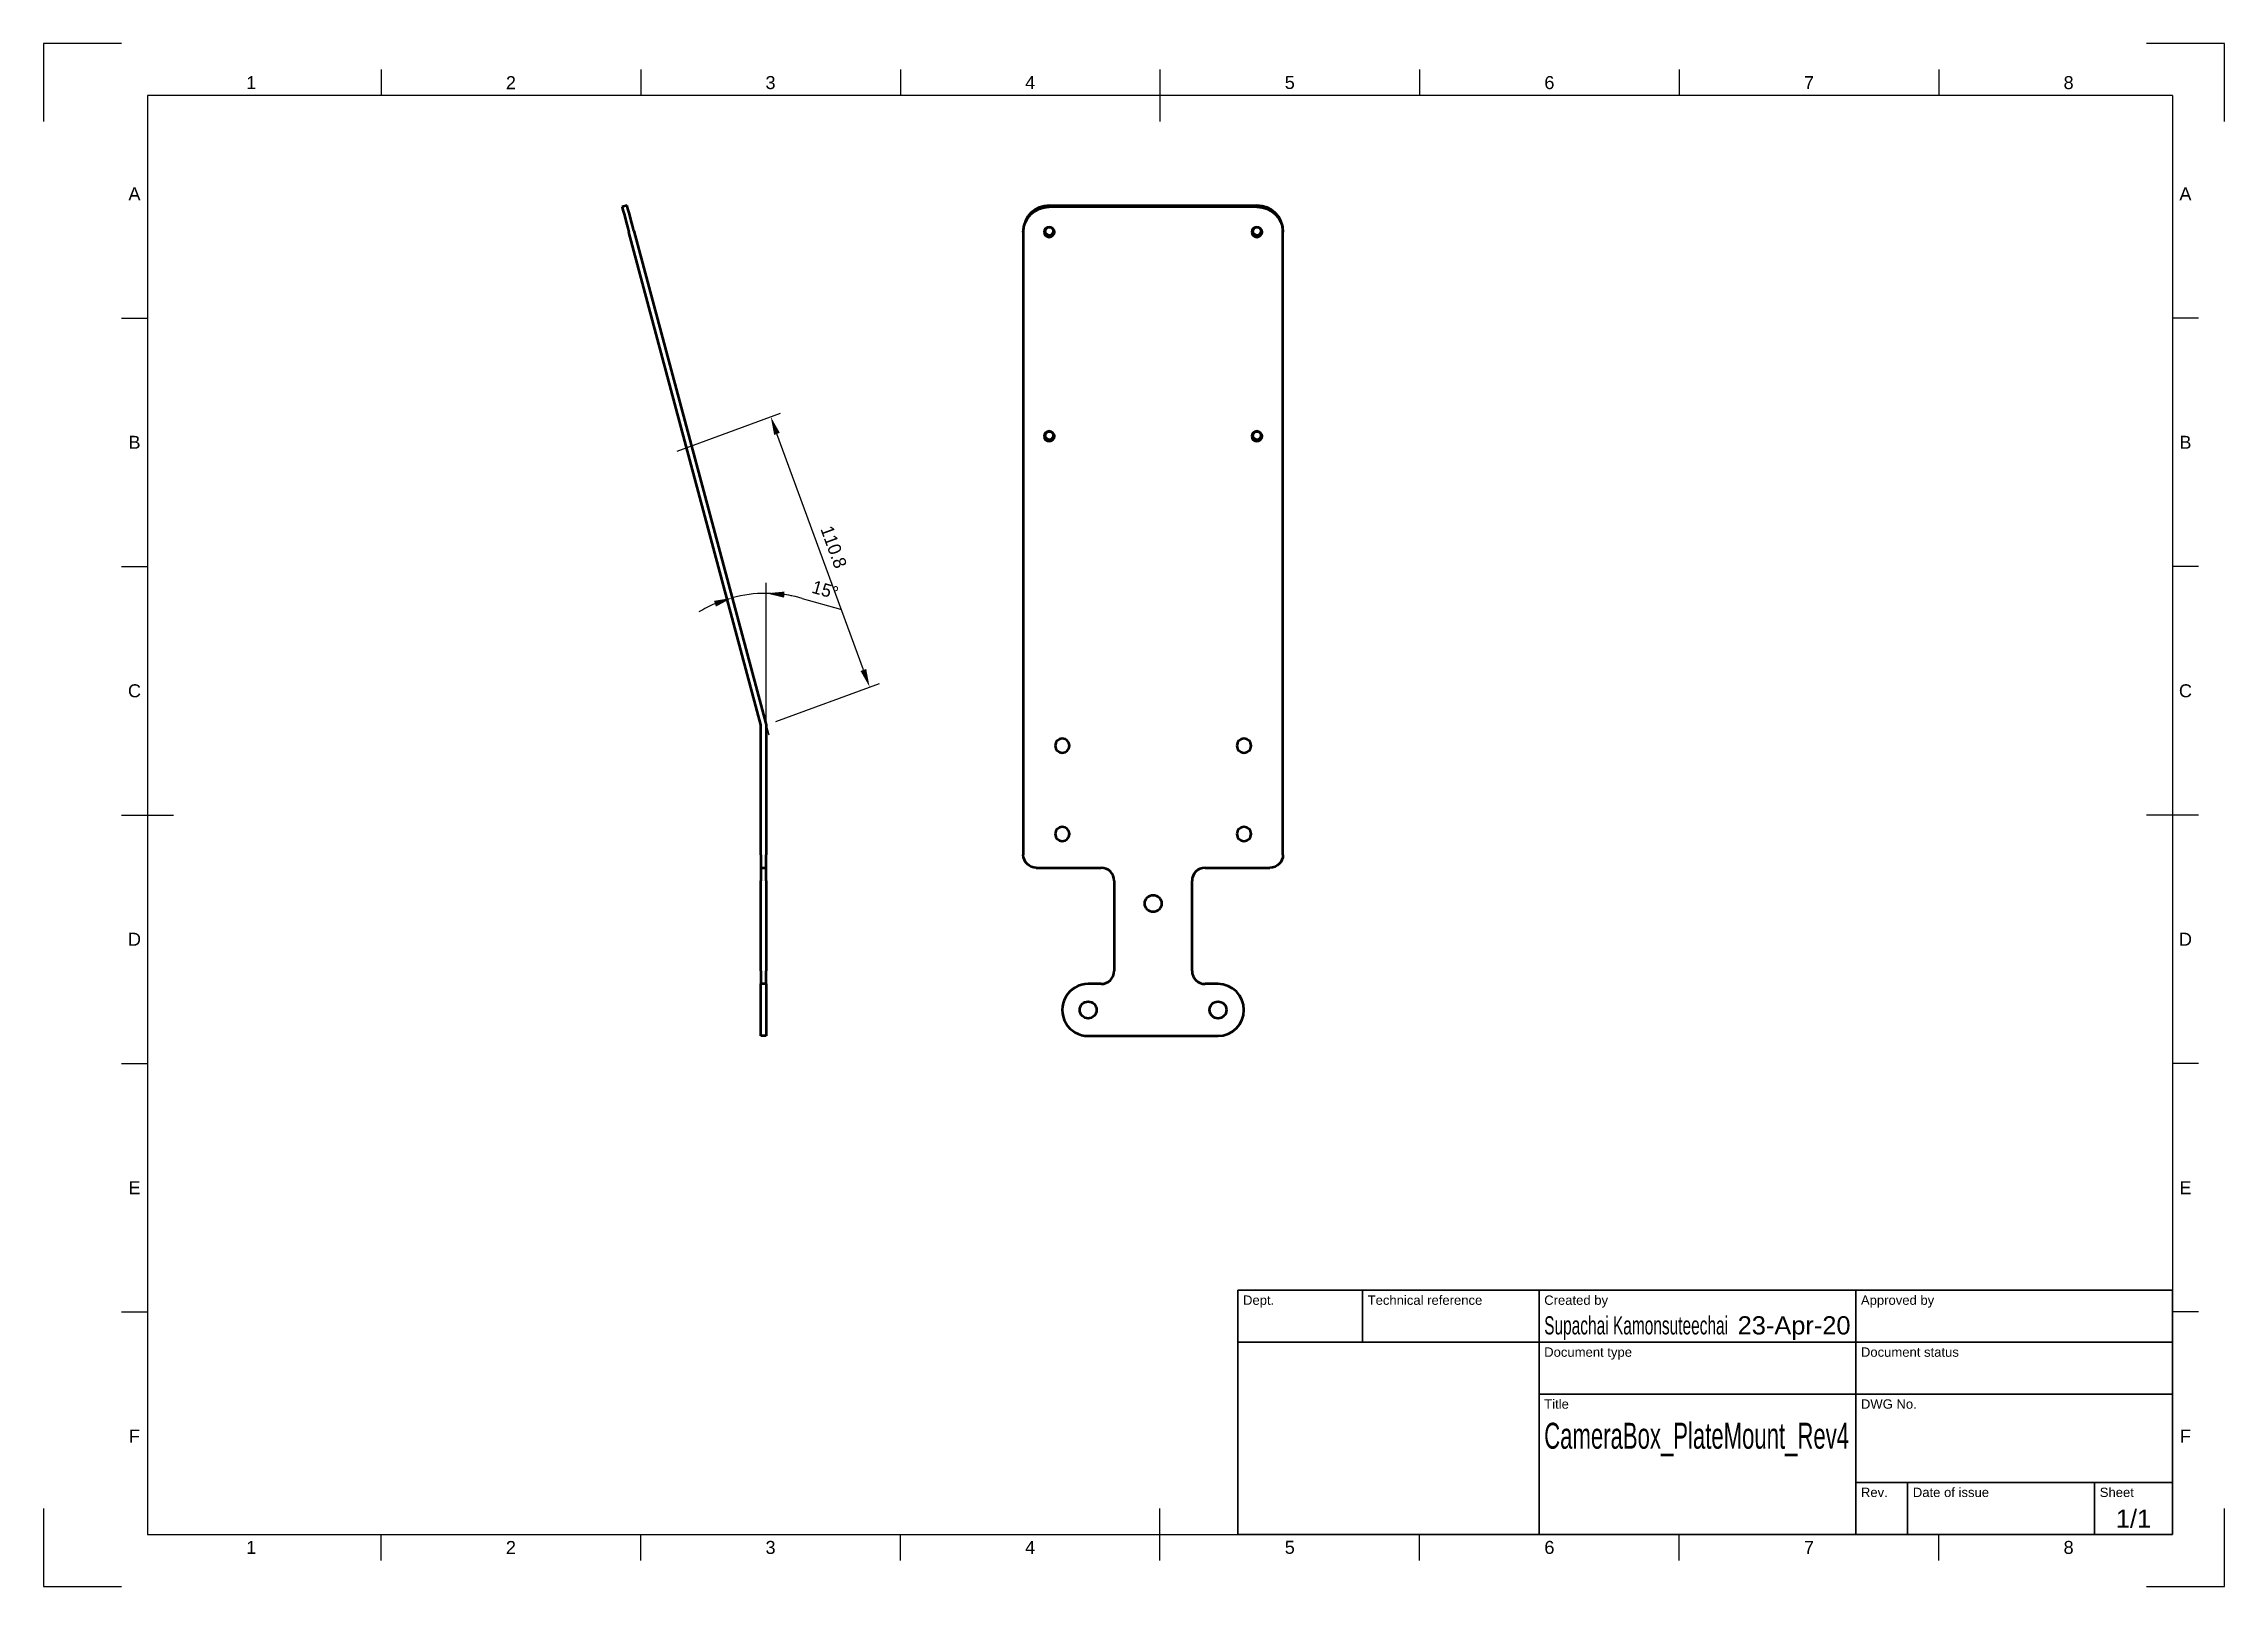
# Model space of a CAD drawing. Header units: millimetres. Extents: x 0 to 420, y 0 to 297.
import ezdxf
from ezdxf.enums import TextEntityAlignment as Align

# ---------------------------------------------------------------- set-up
doc = ezdxf.new("R2010")
doc.units = ezdxf.units.MM
doc.header["$LTSCALE"] = 0.75
for name, color, linetype, lineweight in [('Border', 7, 'Continuous', 25), ('Dimensions', 7, 'Continuous', 25), ('TitleBlock', 7, 'Continuous', 35), ('Visible', 7, 'Continuous', 50)]:
    doc.layers.add(name, color=color, linetype=linetype, lineweight=lineweight)
doc.styles.add('FusionTitle', font='')
doc.styles.get("Standard").update_dxf_attribs({"font": 'Cordia New.ttf'})
doc.styles.get('FusionTitle').set_extended_font_data('Arial Unicode MS')
doc.dimstyles.new('ISO-25', dxfattribs={"dimtxt": 2.5, "dimasz": 3.5, "dimexe": 2, "dimexo": 2, "dimgap": 1.5, "dimtad": 1, "dimdec": 3, "dimdsep": 46, "dimtxsty": 'Standard', "dimcen": 0, "dimclrd": 256, "dimclre": 256, "dimclrt": 256, "dimazin": 2, "dimtp": 0.1, "dimtm": 0.1, "dimtfac": 0.714, "dimtdec": 3, "dimtmove": 0, "dimatfit": 3, "dimfxl": 1, "dimarcsym": 0})

# ---------------------------------------------------------------- blocks, each defined once
blk = doc.blocks.new('ISO_A3_SHEET')
at = {"layer": 'Border'}
for p, q in [((15, 297), (0, 297)), ((0, 297), (0, 282)), ((420, 297), (405, 297)), ((420, 282), (420, 297)), ((65, 292), (65, 287)), ((115, 292), (115, 287)), ((165, 292), (165, 287)), ((215, 292), (215, 282)), ((265, 292), (265, 287)), ((315, 292), (315, 287)), ((365, 292), (365, 287)), ((410, 287), (20, 287)), ((20, 287), (20, 10)), ((410, 287), (410, 10)), ((15, 244.16666), (20, 244.16666)), ((415, 244.16666), (410, 244.16666)), ((15, 196.33333), (20, 196.33333)), ((415, 196.33333), (410, 196.33333)), ((15, 148.5), (25, 148.5)), ((415, 148.5), (405, 148.5)), ((15, 100.66667), (20, 100.66667)), ((415, 100.66667), (410, 100.66667)), ((15, 52.83334), (20, 52.83334)), ((415, 52.83334), (410, 52.83334)), ((0, 15), (0, 0)), ((215, 5), (215, 15)), ((420, 0), (420, 15)), ((20, 10), (410, 10)), ((65, 5), (65, 10)), ((115, 5), (115, 10)), ((165, 5), (165, 10)), ((265, 5), (265, 10)), ((315, 5), (315, 10)), ((365, 5), (365, 10)), ((0, 0), (15, 0)), ((405, 0), (420, 0))]:
    blk.add_line(p, q, dxfattribs=at)
at = {"layer": 'Border', "style": 'FusionTitle'}
for s, p in [('1', (40, 289.5)), ('2', (90, 289.5)), ('3', (140, 289.5)), ('4', (190, 289.5)), ('5', (240, 289.5)), ('6', (290, 289.5)), ('7', (340, 289.5)), ('8', (390, 289.5)), ('A', (17.5, 268.08333)), ('A', (412.5, 268.08333)), ('B', (17.5, 220.25)), ('B', (412.5, 220.25)), ('C', (17.5, 172.41667)), ('C', (412.5, 172.41667)), ('D', (17.5, 124.58334)), ('D', (412.5, 124.58334)), ('E', (17.5, 76.75001)), ('E', (412.5, 76.75001)), ('F', (17.5, 28.91668)), ('F', (412.5, 28.91668)), ('1', (40, 7.5)), ('2', (90, 7.5)), ('3', (140, 7.5)), ('4', (190, 7.5)), ('5', (240, 7.5)), ('6', (290, 7.5)), ('7', (340, 7.5)), ('8', (390, 7.5))]:
    blk.add_text(s, height=2.5, dxfattribs=at).set_placement(p, align=Align.MIDDLE)
blk = doc.blocks.new('ISO_TITLEBLOCK')
at = {"layer": 'TitleBlock'}
for p, q in [((0, 47), (-180, 47)), ((-180, 47), (-180, 0)), ((-156, 37), (-156, 47)), ((-122, 0), (-122, 47)), ((-61, 0), (-61, 47)), ((0, 0), (0, 47)), ((-180, 37), (0, 37)), ((-122, 27), (0, 27)), ((-61, 10), (0, 10)), ((-51, 0), (-51, 10)), ((-15, 0), (-15, 10)), ((-180, 0), (0, 0))]:
    blk.add_line(p, q, dxfattribs=at)
at = {"layer": 'TitleBlock', "style": 'FusionTitle'}
for s, p in [('Dept.', (-179, 46)), ('Technical reference', (-155, 46)), ('Created by', (-121, 46)), ('Approved by', (-60, 46)), ('Document type', (-121, 36)), ('Document status', (-60, 36)), ('Title', (-121, 26)), ('DWG No.', (-60, 26)), ('Rev.', (-60, 9)), ('Date of issue', (-50, 9)), ('Sheet', (-14, 9))]:
    blk.add_text(s, height=1.8, dxfattribs=at).set_placement(p, align=Align.TOP_LEFT)
for tag, p, height in [('DEPT', (-179, 38.5), 3.5), ('TECHNICAL_REFERENCE', (-155, 38.5), 3.5), ('CREATED_BY', (-121, 38.5), 3.5), ('APPROVED_BY', (-60, 38.5), 3.5), ('DOCUMENT_TYPE', (-121, 28.5), 3.5), ('DOCUMENT_STATUS', (-60, 28.5), 3.5), ('TITLE_1', (-121, 16.5), 5), ('TITLE_2', (-121, 9), 5), ('TITLE_3', (-121, 1.5), 5), ('DATE_OF_ISSUE', (-50, 1.5), 3.5)]:
    blk.add_attdef(tag, p, '', height=height, dxfattribs=at)
for tag, p in [('CREATED_DATE', (-62, 38.5)), ('APPROVED_DATE', (-1, 38.5))]:
    blk.add_attdef(tag, text='', height=3.5, dxfattribs=at).set_placement(p, align=Align.RIGHT)
for tag, height, p in [('DRAWING_NUMBER', 5, (-30.5, 16.6)), ('REV', 3.5, (-56, 3.1)), ('SHEET', 3.5, (-7.5, 3.1))]:
    blk.add_attdef(tag, text='', height=height, dxfattribs=at).set_placement(p, align=Align.MIDDLE)
blk = doc.blocks.new('*U3')
at = {"layer": 'Dimensions', "color": 0, "ltscale": 0.75, "transparency": 16777216}
for p, q in [((-0.068148, 0.254333), (0.517638, -1.931852)), ((0, -0.263305), (0, 2))]:
    blk.add_line(p, q, dxfattribs=at)
blk = doc.blocks.new('*D6')
at = {"layer": 'Defpoints', "color": 0, "transparency": 16777216}
for p in [(140.040108, 225.156276), (120.119495, 217.864555), (139.161527, 165.842689)]:
    blk.add_point(p, dxfattribs=at)
at = {"layer": 'Dimensions', "lineweight": -2, "transparency": 16777216}
for p, q in [((121.997629, 218.552025), (141.918241, 225.843746)), ((157.879067, 176.421144), (141.24318, 221.869543)), ((141.039661, 166.530159), (160.960273, 173.82188))]:
    blk.add_line(p, q, dxfattribs=at)
at = {"layer": 'Dimensions', "transparency": 16777216}
for points in [[(141.790969, 222.070055), (140.695391, 221.669031), (140.040108, 225.156276)], [(158.426856, 176.621656), (157.331278, 176.220631), (159.08214, 173.13441)]]:
    blk.add_solid(points, dxfattribs=at)
at = {"layer": 'Dimensions', "transparency": 16777216, "insert": (152.163722, 200.097996), "char_height": 2.5, "attachment_point": 5, "rotation": 290.10458849}
blk.add_mtext('110.8', dxfattribs=at)
blk = doc.blocks.new('*D7')
at = {"layer": 'Defpoints', "color": 0, "transparency": 16777216}
for p in [(113.666688, 260.990726), (134.763417, 190.785612), (139.093379, 166.097022), (139.161527, 165.579384), (139.161527, 140.842689)]:
    blk.add_point(p, dxfattribs=at)
at = {"layer": 'Dimensions', "lineweight": -2, "transparency": 16777216}
for p, q in [((139.161527, 167.842689), (139.161527, 193.170397)), ((146.094369, 190.203077), (153.455879, 188.108029))]:
    blk.add_line(p, q, dxfattribs=at)
for start, end in [(112.923936, 120.847872), (90, 105), (74.113919, 90), (74.152128, 82.076064)]:
    blk.add_arc((139.161527, 165.842689), 25.327708, start, end, dxfattribs=at)
at = {"layer": 'Dimensions', "transparency": 16777216}
for points in [[(129.106615, 189.721763), (129.485712, 188.618406), (132.606234, 190.307376)], [(142.612858, 190.346628), (142.693468, 191.510506), (139.161527, 191.170397)]]:
    blk.add_solid(points, dxfattribs=at)
at = {"layer": 'Dimensions', "transparency": 16777216, "insert": (150.533747, 191.821177), "char_height": 2.5, "attachment_point": 5, "rotation": 344.11389803}
blk.add_mtext('15°', dxfattribs=at)

msp = doc.modelspace()

# ---------------------------------------------------------------- linework, layer by layer
at = {"layer": 'Visible', "extrusion": (-1, -2e-16, 0)}
for p, q in [((112.372593, 265.820355, 20), (111.406667, 265.561536, 20)), ((138.127453, 165.838203, 25), (112.700762, 260.731907, 25)), ((113.666688, 260.990726, 25), (139.093379, 166.097022, 25)), ((138.161527, 140.842689, 25), (138.161527, 165.579384, 25)), ((139.161527, 165.579384, 25), (139.161527, 140.842689, 25)), ((138.161527, 138.342689, 22.5), (139.161527, 138.342689, 22.5)), ((138.161527, 118.467689, 7.5), (138.161527, 135.842689, 7.5)), ((139.161527, 135.842689, 7.5), (139.161527, 118.467689, 7.5)), ((139.161527, 115.967689, 12.5), (138.161527, 115.967689, 12.5)), ((139.161527, 105.967689, 12.5), (138.161527, 105.967689, 12.5))]:
    msp.add_line(p, q, dxfattribs=at)
at = {"layer": 'Visible'}
for p, q in [((193.6833, 265.820355, 12.911505), (233.6833, 265.820355, 12.911505)), ((233.6833, 265.561536, 13.87743), (193.6833, 265.561536, 13.87743)), ((188.6833, 260.990726, 11.617409), (188.6833, 260.731907, 12.583335)), ((188.6833, 260.731907, 12.583335), (188.6833, 165.838203, -12.843356)), ((238.6833, 260.731907, 12.583335), (238.6833, 260.990726, 11.617409)), ((238.6833, 165.838203, -12.843356), (238.6833, 260.731907, 12.583335)), ((188.6833, 165.579384, -12.87743), (188.6833, 140.842689, -12.87743)), ((238.6833, 140.842689, -12.87743), (238.6833, 165.579384, -12.87743)), ((191.1833, 138.342689, -12.87743), (203.6833, 138.342689, -12.87743)), ((206.1833, 135.842689, -12.87743), (206.1833, 118.467689, -12.87743)), ((221.1833, 118.467689, -12.87743), (221.1833, 135.842689, -12.87743)), ((223.6833, 138.342689, -12.87743), (236.1833, 138.342689, -12.87743)), ((203.6833, 115.967689, -12.87743), (201.1833, 115.967689, -12.87743)), ((226.1833, 115.967689, -12.87743), (223.6833, 115.967689, -12.87743)), ((201.1833, 105.967689, -12.87743), (226.1833, 105.967689, -12.87743))]:
    msp.add_line(p, q, dxfattribs=at)
at = {"layer": 'Visible', "extrusion": (-2e-16, 0.258819, -0.965926)}
for centre in [(-193.6833, 255.10449, 55.327815), (-233.6833, 255.10449, 55.327815), (-193.6833, 214.390733, 55.327815), (-233.6833, 214.390733, 55.327815)]:
    msp.add_circle(centre, 1, dxfattribs=at)
at = {"layer": 'Visible', "extrusion": (-1e-15, 0.258819, -0.965926)}
for centre in [(-193.6833, 255.10449, 55.402922), (-233.6833, 255.10449, 55.402922), (-193.6833, 214.390733, 55.402922), (-233.6833, 214.390733, 55.402922)]:
    msp.add_circle(centre, 0.875, dxfattribs=at)
at = {"layer": 'Visible', "extrusion": (-2e-16, 1.9e-15, -1)}
for centre in [(-196.1833, 161.842689, 12.87743), (-231.1833, 161.842689, 12.87743), (-196.1833, 144.842689, 12.87743), (-231.1833, 144.842689, 12.87743)]:
    msp.add_circle(centre, 1.375, dxfattribs=at)
at = {"layer": 'Visible'}
for centre in [(213.6833, 131.467689, -12.87743), (201.1833, 110.967689, -12.87743), (226.1833, 110.967689, -12.87743)]:
    msp.add_circle(centre, 1.625, dxfattribs=at)
at = {"layer": 'Visible', "extrusion": (0.965926, 0.258819, -2.3e-15)}
msp.add_arc((222.678579, 20, 176.34296), 5, 0, 90, dxfattribs=at)
at = {"layer": 'Visible', "extrusion": (-0.965926, -0.258819, 2e-15)}
msp.add_arc((-222.678579, 20, -177.34296), 5, 90, 180, dxfattribs=at)
at = {"layer": 'Visible', "extrusion": (-1.5e-15, -0.258819, 0.965926)}
for centre, radius, start, end in [((193.6833, 255.10449, -56.327815), 5, 90, 180), ((193.6833, 214.390733, -56.327815), 0.875, 188.141242, 351.858758)]:
    msp.add_arc(centre, radius, start, end, dxfattribs=at)
at = {"layer": 'Visible', "extrusion": (3.3e-15, 0.258819, -0.965926)}
msp.add_arc((-193.6833, 255.10449, 55.327815), 5, 360, 90, dxfattribs=at)
at = {"layer": 'Visible', "extrusion": (1.9e-15, -0.258819, 0.965926)}
msp.add_arc((233.6833, 255.10449, -56.327815), 5, 360, 90, dxfattribs=at)
at = {"layer": 'Visible', "extrusion": (-2.2e-15, 0.258819, -0.965926)}
msp.add_arc((-233.6833, 255.10449, 55.327815), 5, 90, 180, dxfattribs=at)
at = {"layer": 'Visible', "extrusion": (-8e-16, -0.258819, 0.965926)}
msp.add_arc((193.6833, 255.10449, -56.327815), 0.875, 188.141242, 351.858758, dxfattribs=at)
at = {"layer": 'Visible', "extrusion": (-5.6e-15, -0.258819, 0.965926)}
msp.add_arc((233.6833, 255.10449, -56.327815), 0.875, 188.141242, 351.858758, dxfattribs=at)
at = {"layer": 'Visible', "extrusion": (1.8e-15, -0.258819, 0.965926)}
msp.add_arc((233.6833, 214.390733, -56.327815), 0.875, 188.141242, 351.858758, dxfattribs=at)
at = {"layer": 'Visible'}
for centre, radius, start, end in [((137.161527, 165.579384, 25), 1, 0, 15), ((203.6833, 135.842689, -12.87743), 2.5, 0, 90), ((223.6833, 135.842689, -12.87743), 2.5, 90, 180), ((203.6833, 118.467689, -12.87743), 2.5, 270, 0), ((223.6833, 118.467689, -12.87743), 2.5, 180, 270), ((201.1833, 110.967689, -12.87743), 5, 89.999999, 270), ((226.1833, 110.967689, -12.87743), 5, 270, 90)]:
    msp.add_arc(centre, radius, start, end, dxfattribs=at)
at = {"layer": 'Visible', "extrusion": (0, -2e-16, -1)}
msp.add_arc((-137.161527, 165.579384, -25), 2, 165, 180, dxfattribs=at)
at = {"layer": 'Visible', "extrusion": (-1, 0, 0)}
msp.add_arc((-165.579384, -11.87743, -188.6833), 1, 255, 270, dxfattribs=at)
at = {"layer": 'Visible', "extrusion": (1, 0, 0)}
msp.add_arc((165.579384, -11.87743, 238.6833), 1, 270, 285, dxfattribs=at)
at = {"layer": 'Visible', "extrusion": (1, 3.3e-15, -1.8e-15)}
msp.add_arc((140.842689, 22.5, 138.161527), 2.5, 90, 180, dxfattribs=at)
at = {"layer": 'Visible', "extrusion": (-1, -2e-16, 0)}
for centre, radius, start, end in [((-140.842689, 22.5, -139.161527), 2.5, 0, 90), ((-135.842689, 10, -138.161527), 2.5, 180, 270), ((-118.467689, 10, -138.161527), 2.5, 270, 0), ((-110.967689, 12.5, -138.161527), 5, 0, 180)]:
    msp.add_arc(centre, radius, start, end, dxfattribs=at)
at = {"layer": 'Visible', "extrusion": (2.5e-15, 5.3e-15, -1)}
msp.add_arc((-191.1833, 140.842689, 12.87743), 2.5, 270, 0, dxfattribs=at)
at = {"layer": 'Visible', "extrusion": (-1.8e-15, 3e-15, -1)}
msp.add_arc((-236.1833, 140.842689, 12.87743), 2.5, 180, 270, dxfattribs=at)
at = {"layer": 'Visible', "extrusion": (1, 2e-16, 0)}
msp.add_arc((135.842689, 10, 139.161527), 2.5, 270, 0, dxfattribs=at)
at = {"layer": 'Visible', "extrusion": (1, 3.8e-15, -1.8e-15)}
msp.add_arc((118.467689, 10, 139.161527), 2.5, 180, 270, dxfattribs=at)
at = {"layer": 'Visible', "extrusion": (1, 2e-15, 0)}
msp.add_arc((110.967689, 12.5, 139.161527), 5, 0, 180, dxfattribs=at)

# ---------------------------------------------------------------- block references
at = {"layer": 'Border'}
msp.add_blockref('ISO_A3_SHEET', (0, 0), dxfattribs=at)
at = {"layer": 'Dimensions', "ltscale": 0.75}
msp.add_blockref('*U3', (139.161527, 165.842689), dxfattribs=at)
at = {"layer": 'TitleBlock'}
ref = msp.add_blockref('ISO_TITLEBLOCK', (410, 10), dxfattribs=at)
ref.add_attrib('CREATED_DATE', '23-Apr-20', dxfattribs={"height": 3.5, "style": 'FusionTitle'}).set_placement((348, 48.5), align=Align.RIGHT)
ref.add_attrib('SHEET', '1/1', dxfattribs={"height": 3.5, "style": 'FusionTitle'}).set_placement((402.5, 13.1), align=Align.MIDDLE)
ref.add_attrib('TITLE_1', 'CameraBox_PlateMount_Rev4', (289, 26.5), dxfattribs={"height": 5, "style": 'FusionTitle', "width": 0.609853})
ref.add_attrib('CREATED_BY', 'Supachai Kamonsuteechai', (289, 48.5), dxfattribs={"height": 3.5, "style": 'FusionTitle', "width": 0.608849})

# ---------------------------------------------------------------- dimensions: what is measured, and where the dimension line sits
at = {"layer": 'Dimensions'}
dim = msp.add_angular_dim_2l(base=(134.763417, 190.785612), line1=((139.161527, 165.579384), (139.161527, 140.842689)), line2=((113.666688, 260.990726), (139.093379, 166.097022)), dimstyle='ISO-25', override={"dimlfac": 5, "dimclrd": 256, "dimclre": 256}, dxfattribs=at)
dim.commit()
dim.dimension.update_dxf_attribs({"geometry": '*D7', "text_midpoint": (150.533747, 191.821177)})
dim = msp.add_aligned_dim(p1=(139.161527, 165.842689), p2=(120.119495, 217.864555), distance=-21.213204, dimstyle='ISO-25', override={"dimdec": 1, "dimlfac": 2, "dimpost": '', "dimclrd": 256, "dimclre": 256, "dimtdec": 1}, dxfattribs=at)
dim.commit()
dim.dimension.update_dxf_attribs({"geometry": '*D6', "text_midpoint": (152.163722, 200.097996)})

doc.saveas('drawing.dxf')
